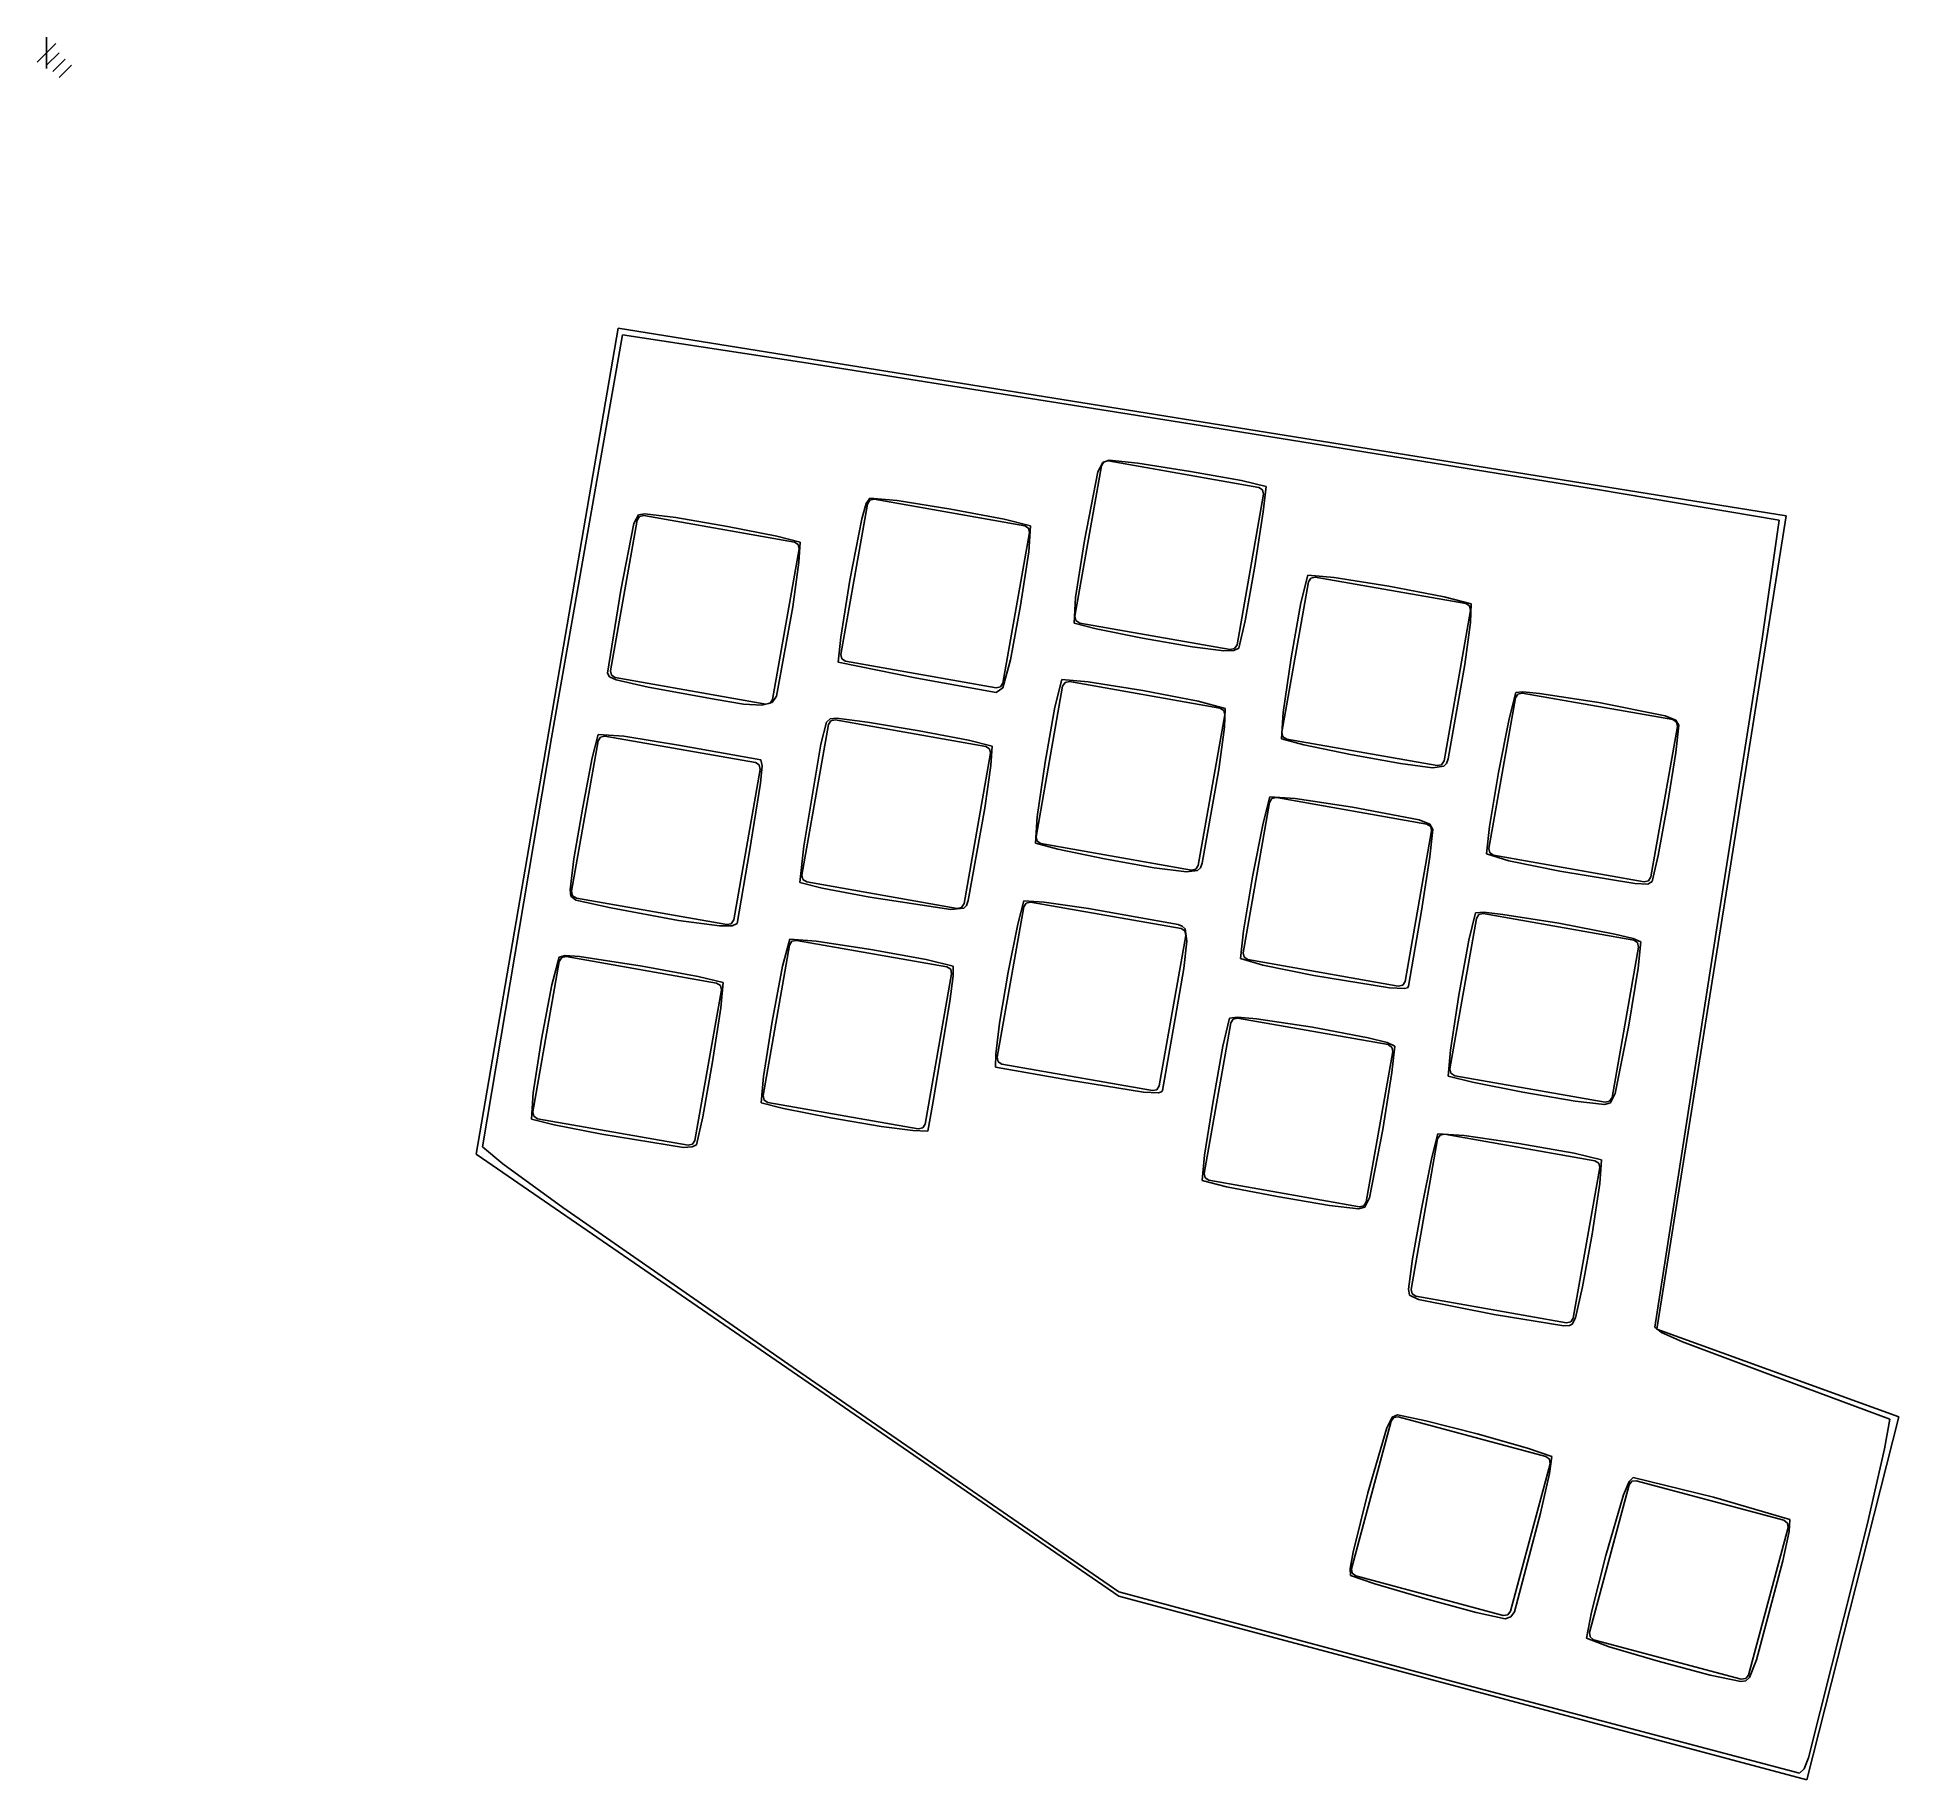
# Model space of a CAD drawing. Extents: x -1 to 158, y 150 to 298.
import ezdxf

# ---------------------------------------------------------------- set-up
doc = ezdxf.new("R2010")
doc.units = 0

msp = doc.modelspace()

# ---------------------------------------------------------------- linework, layer by layer
for p, q in [((36.5483, 203.323), (48.6128, 273.581)), ((42.954178, 238.722944), (48.9834, 273.0045)), ((48.6128, 273.581), (147.968, 257.613)), ((48.9834, 273.0045), (64.403235, 270.66271)), ((64.403235, 270.66271), (98.156853, 265.300329)), ((98.156853, 265.300329), (131.92442, 259.850833)), ((89.7343, 261.875), (87.47688, 249.0718)), ((89.426862, 261.359456), (88.27854, 255.510078)), ((89.834143, 262.151975), (89.426862, 261.359456)), ((89.93979, 262.197172), (89.734175, 261.874421)), ((90.38003, 262.334428), (89.834143, 262.151975)), ((90.3134, 262.28), (89.93979, 262.197172)), ((90.3135, 262.28), (103.1159, 260.02311)), ((92.824927, 262.079696), (90.38003, 262.334428)), ((97.290906, 261.383469), (92.824927, 262.079696)), ((101.638497, 260.603974), (97.290906, 261.383469)), ((103.72823, 260.099438), (101.638497, 260.603974)), ((103.438173, 259.817612), (103.115421, 260.023228)), ((103.521, 259.444), (103.438173, 259.817612)), ((103.490771, 257.942723), (103.72823, 260.099438)), ((131.92442, 259.850833), (147.3861, 257.2477)), ((69.8157, 258.615), (67.55828, 245.8145)), ((69.723632, 258.647836), (69.354176, 257.369388)), ((70.0233, 259.127338), (69.723632, 258.647836)), ((70.021388, 258.939173), (69.815772, 258.616421)), ((70.395, 259.022), (70.021388, 258.939173)), ((72.364275, 258.917613), (70.0233, 259.127338)), ((70.3951, 259.023), (83.1975, 256.76611)), ((76.930891, 258.188043), (72.364275, 258.917613)), ((81.459112, 257.333082), (76.930891, 258.188043)), ((103.521, 259.444), (101.26358, 246.6408)), ((50.2283, 257.234), (47.97088, 244.4308)), ((49.94558, 256.964305), (48.84873, 251.29028)), ((50.342414, 257.683475), (49.94558, 256.964305)), ((50.433888, 257.557173), (50.228272, 257.234421)), ((50.88905, 257.78989), (50.342414, 257.683475)), ((50.8075, 257.64), (50.433888, 257.557173)), ((50.8075, 257.639), (63.6099, 255.38211)), ((53.515975, 257.458742), (50.88905, 257.78989)), ((57.919309, 256.706681), (53.515975, 257.458742)), ((62.113213, 255.894927), (57.919309, 256.706681)), ((69.354176, 257.369388), (68.33715, 252.130388)), ((83.6849, 256.747178), (81.459112, 257.333082)), ((83.520273, 256.559612), (83.197521, 256.765228)), ((83.6031, 256.186), (83.520273, 256.559612)), ((83.544336, 254.538897), (83.6849, 256.747178)), ((102.761483, 253.343658), (103.490771, 257.942723)), ((147.968, 257.613), (136.968, 188.419)), ((147.3861, 257.2477), (145.924626, 247.145399)), ((64.11185, 255.3847), (62.113213, 255.894927)), ((63.932672, 255.17661), (63.609921, 255.382225)), ((64.0155, 254.803), (63.932672, 255.17661)), ((63.9985, 253.666735), (64.11185, 255.3847)), ((83.6031, 256.187), (81.34568, 243.3838)), ((88.27854, 255.510078), (87.531486, 250.678778)), ((64.0155, 254.803), (61.75808, 241.9998)), ((63.46799, 249.884009), (63.9985, 253.666735)), ((82.847908, 249.978105), (83.544336, 254.538897)), ((68.33715, 252.130388), (67.557356, 247.279188)), ((101.939486, 248.684282), (102.761483, 253.343658)), ((107.337, 252.001), (105.07958, 239.1978)), ((107.29655, 252.55161), (106.698182, 250.212154)), ((109.529562, 252.367912), (107.29655, 252.55161)), ((107.542388, 252.323173), (107.336772, 252.000421)), ((107.916, 252.406), (107.542388, 252.323173)), ((107.916, 252.406), (120.7184, 250.14911)), ((114.185841, 251.620637), (109.529562, 252.367912)), ((48.84873, 251.29028), (47.72576, 244.22631)), ((87.531486, 250.678778), (87.396613, 248.493448)), ((106.698182, 250.212154), (105.870393, 245.534588)), ((118.870399, 250.729796), (114.185841, 251.620637)), ((121.18825, 250.1154), (118.870399, 250.729796)), ((62.0982, 242.266), (63.46799, 249.884009)), ((81.98525, 245.358974), (82.847908, 249.978105)), ((87.4768, 249.072), (87.559627, 248.698388)), ((87.559627, 248.698388), (87.882379, 248.492772)), ((101.4239, 246.346638), (101.939486, 248.684282)), ((121.124, 249.569), (118.86658, 236.7658)), ((121.041173, 249.943612), (120.718421, 250.149228)), ((121.124, 249.57), (121.041173, 249.943612)), ((121.115963, 248.528162), (121.18825, 250.1154)), ((67.557356, 247.279188), (67.32977, 245.164678)), ((87.396613, 248.493448), (89.282001, 247.986697)), ((87.8822, 248.492), (100.6848, 246.23511)), ((89.282001, 247.986697), (93.232094, 247.197409)), ((93.232094, 247.197409), (97.448321, 246.461495)), ((120.638451, 244.977456), (121.115963, 248.528162)), ((145.924626, 247.145399), (142.16652, 223.1012)), ((67.5584, 245.814), (67.641227, 245.440388)), ((67.641227, 245.440388), (67.963979, 245.234772)), ((97.448321, 246.461495), (100.132113, 246.114868)), ((100.132113, 246.114868), (100.978629, 246.168773)), ((100.685, 246.236), (101.05861, 246.318828)), ((100.978629, 246.168773), (101.423853, 246.346624)), ((101.05861, 246.318828), (101.264225, 246.641579)), ((101.423853, 246.346624), (101.4239, 246.346638)), ((105.870393, 245.534588), (105.19531, 240.889383)), ((47.72576, 244.22631), (47.891101, 243.925304)), ((47.891101, 243.925304), (48.454974, 243.651813)), ((47.9708, 244.432), (48.053627, 244.058388)), ((48.053627, 244.058388), (48.376379, 243.852772)), ((48.3764, 243.852), (61.1789, 241.59511)), ((67.32977, 245.164678), (74.02186, 243.808498)), ((67.9639, 245.235), (80.7665, 242.97811)), ((81.346, 242.975678), (81.98525, 245.358974)), ((119.2118, 236.9441), (120.638451, 244.977456)), ((48.454974, 243.651813), (51.18543, 243.04882)), ((51.18543, 243.04882), (56.95155, 241.98485)), ((61.721466, 241.722125), (62.09817, 242.265956)), ((62.09817, 242.265956), (62.0982, 242.266)), ((74.02186, 243.808498), (80.77098, 242.575068)), ((80.7665, 242.978), (81.140112, 243.060827)), ((80.77098, 242.575068), (81.345966, 242.975708)), ((81.140112, 243.060827), (81.345728, 243.383579)), ((81.345966, 242.975708), (81.346, 242.975678)), ((86.4262, 243.114), (84.16878, 230.3135)), ((86.36778, 243.6807), (85.776268, 241.338288)), ((88.59884, 243.498315), (86.36778, 243.6807)), ((86.63179, 243.437172), (86.426175, 243.114421)), ((87.0054, 243.52), (86.63179, 243.437172)), ((87.0054, 243.521), (99.808, 241.26146)), ((93.254949, 242.748847), (88.59884, 243.498315)), ((97.941099, 241.853868), (93.254949, 242.748847)), ((124.97607, 242.570288), (124.39452, 240.345275)), ((125.145388, 242.449173), (124.939772, 242.126421)), ((125.574572, 242.630306), (124.97607, 242.570288)), ((125.519, 242.532), (125.145388, 242.449173)), ((125.519, 242.531), (138.3216, 240.27411)), ((127.002402, 242.50242), (125.574572, 242.630306)), ((132.02623, 241.72144), (127.002402, 242.50242)), ((56.95155, 241.98485), (59.293641, 241.589519)), ((59.293641, 241.589519), (60.835118, 241.499295)), ((60.835118, 241.499295), (61.721466, 241.722125)), ((61.1789, 241.595), (61.55251, 241.677828)), ((61.55251, 241.677828), (61.758125, 242.000579)), ((85.776268, 241.338288), (84.950673, 236.655692)), ((100.26228, 241.23495), (97.941099, 241.853868)), ((100.213, 240.682), (97.95558, 227.8815)), ((100.130172, 241.05661), (99.807421, 241.262225)), ((100.213, 240.683), (100.130172, 241.05661)), ((100.193269, 239.62557), (100.26228, 241.23495)), ((105.19531, 240.889383), (105.05506, 238.64701)), ((124.94, 242.127), (122.68258, 229.3238)), ((137.68497, 240.608652), (132.02623, 241.72144)), ((66.5079, 239.857), (64.25048, 227.0538)), ((66.336272, 240.06932), (65.86407, 238.19467)), ((66.66678, 240.347297), (66.336272, 240.06932)), ((66.713488, 240.179173), (66.507872, 239.856421)), ((67.19109, 240.40354), (66.66678, 240.347297)), ((67.0871, 240.262), (66.713488, 240.179173)), ((67.087, 240.261), (79.8894, 238.00411)), ((69.815691, 240.073319), (67.19109, 240.40354)), ((74.224217, 239.323609), (69.815691, 240.073319)), ((78.424554, 238.515008), (74.224217, 239.323609)), ((99.712408, 236.047227), (100.193269, 239.62557)), ((105.08, 239.198), (105.162827, 238.824388)), ((124.39452, 240.345275), (123.50371, 235.781063)), ((138.727, 239.695), (136.46958, 226.8918)), ((138.598991, 240.229917), (137.68497, 240.608652)), ((138.644172, 240.06861), (138.321421, 240.274225)), ((138.589431, 237.475664), (138.85058, 239.79628)), ((138.85058, 239.79628), (138.598991, 240.229917)), ((138.727, 239.695), (138.644172, 240.06861)), ((37.0935, 203.9339), (42.954178, 238.722944)), ((46.9203, 238.473), (44.66288, 225.6725)), ((46.922912, 239.025138), (46.418795, 237.032152)), ((47.125888, 238.797173), (46.920272, 238.474421)), ((49.094411, 238.855566), (46.922912, 239.025138)), ((47.4995, 238.88), (47.125888, 238.797173)), ((47.4995, 238.88), (60.3021, 236.62311)), ((53.935362, 238.07941), (49.094411, 238.855566)), ((60.766002, 236.86334), (53.935362, 238.07941)), ((65.86407, 238.19467), (64.405126, 229.506075)), ((80.42459, 238.00811), (78.424554, 238.515008)), ((80.212273, 237.798612), (79.889521, 238.004228)), ((80.2951, 237.425), (80.212273, 237.798612)), ((80.317313, 236.387429), (80.42459, 238.00811)), ((105.05506, 238.64701), (106.952438, 238.121518)), ((105.162827, 238.824388), (105.485579, 238.618772)), ((105.485, 238.618), (118.2874, 236.36111)), ((106.952438, 238.121518), (110.91234, 237.308647)), ((46.418795, 237.032152), (45.611653, 232.83442)), ((60.7077, 236.044), (58.45001, 223.2408)), ((60.624773, 236.416612), (60.302021, 236.622228)), ((60.7076, 236.043), (60.624773, 236.416612)), ((60.738264, 234.878145), (60.867083, 236.355827)), ((60.867083, 236.355827), (60.766002, 236.86334)), ((80.295, 237.425), (78.03758, 224.6218)), ((79.806151, 232.756352), (80.317313, 236.387429)), ((84.950673, 236.655692), (84.27346, 232.007575)), ((98.2812, 228.07315), (99.712408, 236.047227)), ((110.91234, 237.308647), (115.151928, 236.55008)), ((115.151928, 236.55008), (117.88836, 236.1875)), ((117.88836, 236.1875), (118.840953, 236.313727)), ((118.288, 236.362), (118.661612, 236.444827)), ((118.661612, 236.444827), (118.867228, 236.767579)), ((118.840953, 236.313727), (119.074275, 236.551698)), ((119.074275, 236.551698), (119.21182, 236.944094)), ((119.21182, 236.944094), (119.2118, 236.9441)), ((137.881268, 233.070337), (138.589431, 237.475664)), ((59.79548, 229.04896), (60.738264, 234.878145)), ((123.50371, 235.781063), (122.724078, 231.183563)), ((45.611653, 232.83442), (44.862509, 228.427922)), ((104.029, 233.239), (101.77158, 220.4385)), ((104.042233, 233.700676), (103.472473, 231.479839)), ((104.234388, 233.563173), (104.028772, 233.240421)), ((106.218279, 233.577815), (104.042233, 233.700676)), ((104.608, 233.646), (104.234388, 233.563173)), ((104.608, 233.647), (117.4106, 231.38746)), ((111.076243, 232.84248), (106.218279, 233.577815)), ((116.755665, 231.74588), (111.076243, 232.84248)), ((137.089665, 228.706207), (137.881268, 233.070337)), ((78.4053, 224.87961), (79.806151, 232.756352)), ((84.27346, 232.007575), (84.12709, 229.7686)), ((103.472473, 231.479839), (102.588154, 226.906782)), ((117.665628, 231.369772), (116.755665, 231.74588)), ((117.733173, 231.182612), (117.410421, 231.388228)), ((117.914133, 230.93401), (117.665628, 231.369772)), ((117.816, 230.809), (117.733173, 231.182612)), ((122.724078, 231.183563), (122.47606, 228.858688)), ((84.12709, 229.7686), (86.024077, 229.246472)), ((84.1688, 230.312), (84.251628, 229.93839)), ((84.251628, 229.93839), (84.574379, 229.732775)), ((84.5744, 229.734), (97.3768, 227.47446)), ((117.816, 230.808), (115.55858, 218.0075)), ((117.672219, 228.593979), (117.914133, 230.93401)), ((44.862509, 228.427922), (44.532382, 225.808638)), ((58.7312, 222.928), (59.79548, 229.04896)), ((64.405126, 229.506075), (64.07416, 226.42097)), ((86.024077, 229.246472), (89.986764, 228.435739)), ((89.986764, 228.435739), (94.226065, 227.678437)), ((98.141195, 227.681186), (98.28126, 228.073194)), ((98.28126, 228.073194), (98.2812, 228.07315)), ((116.93833, 224.01516), (117.672219, 228.593979)), ((122.47606, 228.858688), (124.369152, 228.275586)), ((122.682, 229.324), (122.764828, 228.95039)), ((122.764828, 228.95039), (123.087579, 228.744775)), ((123.088, 228.744), (135.8904, 226.48711)), ((124.369152, 228.275586), (128.72645, 227.389958)), ((136.5782, 226.50918), (137.089665, 228.706207)), ((64.2504, 227.054), (64.333227, 226.680388)), ((64.333227, 226.680388), (64.655979, 226.474772)), ((64.6561, 226.474), (77.4585, 224.21711)), ((94.226065, 227.678437), (96.95289, 227.3166)), ((96.95289, 227.3166), (97.906054, 227.44318)), ((97.3768, 227.475), (97.75041, 227.557828)), ((97.75041, 227.557828), (97.956025, 227.880579)), ((97.906054, 227.44318), (98.141195, 227.681186)), ((102.588154, 226.906782), (101.808949, 222.297922)), ((128.72645, 227.389958), (135.100036, 226.328652)), ((135.89, 226.487), (136.263612, 226.569827)), ((136.194196, 226.292492), (136.5782, 226.509161)), ((136.263612, 226.569827), (136.469228, 226.892579)), ((136.5782, 226.509161), (136.5782, 226.50918)), ((44.532382, 225.808638), (44.602471, 225.269364)), ((44.602471, 225.269364), (45.007748, 224.918768)), ((44.6628, 225.671), (44.745627, 225.297388)), ((44.745627, 225.297388), (45.068379, 225.091772)), ((45.007748, 224.918768), (47.991812, 224.261168)), ((45.0684, 225.093), (57.8708, 222.83611)), ((64.07416, 226.42097), (65.985888, 225.948196)), ((65.985888, 225.948196), (70.031012, 225.178469)), ((70.031012, 225.178469), (76.90446, 224.11634)), ((78.263325, 224.476823), (78.40534, 224.879591)), ((78.40534, 224.879591), (78.4053, 224.87961)), ((83.130527, 224.85341), (82.612498, 222.890511)), ((84.848476, 224.740122), (83.130527, 224.85341)), ((135.100036, 226.328652), (136.194196, 226.292492)), ((47.991812, 224.261168), (53.757932, 223.196168)), ((76.90446, 224.11634), (78.011682, 224.238674)), ((77.4585, 224.217), (77.832112, 224.299827)), ((77.832112, 224.299827), (78.037728, 224.622579)), ((78.011682, 224.238674), (78.263325, 224.476823)), ((83.1181, 224.355), (80.86068, 211.5518)), ((83.323788, 224.676173), (83.118172, 224.353421)), ((83.6974, 224.759), (83.323788, 224.676173)), ((83.6973, 224.759), (96.4999, 222.50211)), ((88.631107, 224.209669), (84.848476, 224.740122)), ((96.249327, 222.83985), (88.631107, 224.209669)), ((115.8541, 217.59022), (116.93833, 224.01516)), ((121.632, 223.365), (119.37458, 210.5645)), ((121.55882, 223.85316), (120.987375, 221.524995)), ((122.255786, 223.884636), (121.55882, 223.85316)), ((121.83739, 223.688172), (121.631775, 223.365421)), ((122.211, 223.771), (121.83739, 223.688172)), ((122.211, 223.773), (135.0134, 221.51346)), ((123.875826, 223.70981), (122.255786, 223.884636)), ((128.644427, 222.959396), (123.875826, 223.70981)), ((53.757932, 223.196168), (57.248698, 222.722333)), ((57.248698, 222.722333), (58.328448, 222.735527)), ((57.8709, 222.835), (58.244512, 222.917827)), ((58.244512, 222.917827), (58.450128, 223.240579)), ((58.328448, 222.735527), (58.731182, 222.92804)), ((58.731182, 222.92804), (58.7312, 222.928)), ((82.612498, 222.890511), (81.805419, 218.788441)), ((96.9056, 221.923), (94.64818, 209.1198)), ((96.594085, 222.717969), (96.249327, 222.83985)), ((96.822673, 222.296612), (96.499921, 222.502228)), ((96.835855, 222.49363), (96.594085, 222.717969)), ((96.9055, 221.923), (96.822673, 222.296612)), ((97.000773, 221.441757), (96.835855, 222.49363)), ((101.808949, 222.297922), (101.554533, 219.969676)), ((133.383225, 222.038205), (128.644427, 222.959396)), ((134.96601, 221.649906), (133.383225, 222.038205)), ((142.16652, 223.1012), (136.7892, 188.5964)), ((44.124955, 220.204637), (43.61425, 220.062249)), ((44.1915, 220.119), (43.817888, 220.036173)), ((45.34304, 220.141073), (44.124955, 220.204637)), ((44.1915, 220.119), (56.994, 217.86211)), ((50.65992, 219.31572), (45.34304, 220.141073)), ((63.1998, 221.095), (60.94238, 208.2918)), ((63.20902, 221.6012), (62.605411, 219.293414)), ((63.405488, 221.418173), (63.199872, 221.095421)), ((65.45186, 221.426196), (63.20902, 221.6012)), ((63.7791, 221.501), (63.405488, 221.418173)), ((63.779, 221.502), (76.5816, 219.24246)), ((70.118043, 220.718236), (65.45186, 221.426196)), ((74.805265, 219.875581), (70.118043, 220.718236)), ((96.724756, 219.092599), (97.000773, 221.441757)), ((101.772, 220.438), (101.854827, 220.064388)), ((120.987375, 221.524995), (120.13853, 216.83118)), ((135.419, 220.934), (133.16158, 208.1335)), ((135.61082, 221.38252), (134.96601, 221.649906)), ((135.336173, 221.308612), (135.013421, 221.514228)), ((135.419, 220.935), (135.336173, 221.308612)), ((135.369137, 219.135066), (135.61082, 221.38252)), ((43.6123, 219.714), (41.35488, 206.9108)), ((43.61425, 220.062249), (42.978391, 217.727677)), ((43.817888, 220.036173), (43.612272, 219.713421)), ((55.432706, 218.42489), (50.65992, 219.31572)), ((62.605411, 219.293414), (61.719785, 214.602179)), ((76.9872, 218.663), (74.72978, 205.8625)), ((77.11122, 219.29649), (74.805265, 219.875581)), ((76.904273, 219.037612), (76.581521, 219.243228)), ((76.9871, 218.664), (76.904273, 219.037612)), ((77.117055, 218.488923), (77.11122, 219.29649)), ((81.805419, 218.788441), (81.060937, 214.458281)), ((95.98848, 214.85452), (96.724756, 219.092599)), ((101.554533, 219.969676), (103.444692, 219.378878)), ((101.854827, 220.064388), (102.177579, 219.858772)), ((102.177, 219.859), (114.9794, 217.59946)), ((103.444692, 219.378878), (107.796933, 218.498796)), ((134.5759, 214.28455), (135.369137, 219.135066)), ((42.978391, 217.727677), (42.103122, 213.104182)), ((57.3996, 217.282), (55.14212, 204.4788)), ((57.55465, 217.91756), (55.432706, 218.42489)), ((57.316773, 217.655612), (56.994021, 217.861228)), ((57.3996, 217.282), (57.316773, 217.655612)), ((57.342864, 215.751747), (57.55465, 217.91756)), ((76.835226, 216.304244), (77.117055, 218.488923)), ((107.796933, 218.498796), (114.226529, 217.461042)), ((114.226529, 217.461042), (115.495543, 217.396102)), ((114.98, 217.601), (115.353612, 217.683827)), ((115.353612, 217.683827), (115.559228, 218.006579)), ((115.495543, 217.396102), (115.770498, 217.462806)), ((115.770498, 217.462806), (115.854093, 217.590173)), ((115.854093, 217.590173), (115.8541, 217.59022)), ((56.637681, 211.156193), (57.342864, 215.751747)), ((75.3611, 207.48299), (76.835226, 216.304244)), ((120.13853, 216.83118), (119.41566, 212.172105)), ((61.719785, 214.602179), (60.971994, 209.933405)), ((81.060937, 214.458281), (80.730697, 211.81111)), ((94.9242, 208.73356), (95.98848, 214.85452)), ((100.721, 214.48), (98.46358, 201.6768)), ((100.61722, 214.88863), (100.055124, 212.494659)), ((101.301924, 214.956395), (100.61722, 214.88863)), ((100.926388, 214.802173), (100.720772, 214.479421)), ((101.3, 214.885), (100.926388, 214.802173)), ((101.3, 214.885), (114.1024, 212.62811)), ((102.914028, 214.81449), (101.301924, 214.956395)), ((107.678684, 214.112097), (102.914028, 214.81449)), ((112.427683, 213.202305), (107.678684, 214.112097)), ((133.432157, 208.478803), (134.57586, 214.28452)), ((134.57586, 214.28452), (134.5759, 214.28455)), ((42.103122, 213.104182), (41.389907, 208.519096)), ((100.055124, 212.494659), (99.22004, 207.829428)), ((114.020215, 212.801152), (112.427683, 213.202305)), ((114.67752, 212.50597), (114.020215, 212.801152)), ((114.425173, 212.421612), (114.102421, 212.627228)), ((114.508, 212.048), (114.425173, 212.421612)), ((114.440955, 210.256214), (114.67752, 212.50597)), ((55.825919, 206.492097), (56.637681, 211.156193)), ((80.730697, 211.81111), (80.725167, 210.71929)), ((80.725167, 210.71929), (86.846127, 209.63056)), ((80.8608, 211.551), (80.943627, 211.177388)), ((80.943627, 211.177388), (81.266379, 210.971772)), ((81.2663, 210.972), (94.0689, 208.71511)), ((114.508, 212.049), (112.25058, 199.2458)), ((119.41566, 212.172105), (119.22214, 209.94816)), ((60.971994, 209.933405), (60.78189, 207.693)), ((86.846127, 209.63056), (93.30969, 208.58834)), ((94.442412, 208.797827), (94.648028, 209.120579)), ((113.657, 205.408), (114.440955, 210.256214)), ((119.22214, 209.94816), (121.281101, 209.424628)), ((119.374, 210.563), (119.456827, 210.189388)), ((119.456827, 210.189388), (119.779579, 209.983772)), ((119.78, 209.985), (132.5826, 207.72546)), ((121.281101, 209.424628), (125.578949, 208.592882)), ((41.389907, 208.519096), (41.24021, 206.299749)), ((60.78189, 207.693), (62.695305, 207.195562)), ((60.9424, 208.293), (61.025227, 207.919388)), ((61.025227, 207.919388), (61.347979, 207.713772)), ((61.348, 207.715), (74.1504, 205.45546)), ((74.97192, 205.273939), (75.3611, 207.48299)), ((93.30969, 208.58834), (94.568693, 208.529672)), ((94.0688, 208.715), (94.442412, 208.797827)), ((94.568693, 208.529672), (94.840091, 208.600947)), ((94.840091, 208.600947), (94.924217, 208.733581)), ((94.924217, 208.733581), (94.9242, 208.73356)), ((99.22004, 207.829428), (98.504638, 203.237398)), ((125.578949, 208.592882), (130.022144, 207.83391)), ((130.022144, 207.83391), (132.51714, 207.5287)), ((132.51714, 207.5287), (133.034799, 207.687994)), ((132.582, 207.727), (132.955612, 207.809827)), ((132.955612, 207.809827), (133.161228, 208.132579)), ((133.034799, 207.687994), (133.432157, 208.478803)), ((41.24021, 206.299749), (43.166113, 205.808172)), ((41.3548, 206.911), (41.437627, 206.537388)), ((41.437627, 206.537388), (41.760379, 206.331772)), ((41.7604, 206.331), (54.5629, 204.07411)), ((55.2944, 204.12066), (55.825919, 206.492097)), ((62.695305, 207.195562), (66.716786, 206.406059)), ((66.716786, 206.406059), (70.995145, 205.665709)), ((74.524112, 205.538827), (74.729728, 205.861579)), ((43.166113, 205.808172), (47.231365, 205.0066)), ((47.231365, 205.0066), (54.18011, 203.889219)), ((54.936512, 204.156827), (55.142128, 204.479579)), ((70.995145, 205.665709), (73.67919, 205.31573)), ((73.67919, 205.31573), (74.97192, 205.273939)), ((74.1505, 205.456), (74.524112, 205.538827)), ((112.521366, 199.593696), (113.65695, 205.40797)), ((113.65695, 205.40797), (113.657, 205.408)), ((118.324, 204.606), (116.06658, 191.8028)), ((118.33825, 205.0532), (117.82016, 203.038113)), ((118.52939, 204.928172), (118.323775, 204.605421)), ((120.577329, 204.903119), (118.33825, 205.0532)), ((118.903, 205.011), (118.52939, 204.928172)), ((118.903, 205.011), (131.7054, 202.75411)), ((125.235878, 204.228107), (120.577329, 204.903119)), ((91.1934, 165.71), (36.5483, 203.323)), ((38.808263, 202.491056), (37.0935, 203.9339)), ((54.18011, 203.889219), (54.901323, 203.942927)), ((54.5629, 204.074), (54.936512, 204.156827)), ((54.901323, 203.942927), (55.29443, 204.120703)), ((55.29443, 204.120703), (55.2944, 204.12066)), ((98.504638, 203.237398), (98.30159, 201.06303)), ((117.82016, 203.038113), (116.980791, 198.813711)), ((129.926287, 203.409591), (125.235878, 204.228107)), ((132.26095, 202.829), (129.926287, 203.409591)), ((132.028173, 202.547612), (131.705421, 202.753228)), ((132.108762, 200.805481), (132.26095, 202.829)), ((43.914525, 198.787675), (38.808263, 202.491056)), ((98.4635, 201.677), (98.546327, 201.303388)), ((98.546327, 201.303388), (98.869079, 201.097772)), ((98.869, 201.098), (111.6716, 198.84111)), ((132.111, 202.175), (129.85358, 189.3718)), ((132.111, 202.174), (132.028173, 202.547612)), ((98.30159, 201.06303), (100.365175, 200.541804)), ((100.365175, 200.541804), (104.673279, 199.711139)), ((104.673279, 199.711139), (109.119164, 198.953319)), ((112.122715, 198.809267), (112.521366, 199.593696)), ((131.458475, 196.509275), (132.108762, 200.805481)), ((64.1499, 184.707), (43.914525, 198.787675)), ((109.119164, 198.953319), (111.59609, 198.65063)), ((111.59609, 198.65063), (112.122715, 198.809267)), ((111.672, 198.84), (112.045612, 198.922827)), ((112.045612, 198.922827), (112.251228, 199.245579)), ((116.980791, 198.813711), (116.199196, 194.399979)), ((130.653437, 192.014431), (131.458475, 196.509275)), ((116.199196, 194.399979), (115.85443, 191.8169)), ((115.85443, 191.8169), (115.938028, 191.315084)), ((116.066, 191.803), (116.148827, 191.429388)), ((130.037, 189.395), (130.653437, 192.014431)), ((115.938028, 191.315084), (116.683539, 190.937537)), ((116.148827, 191.429388), (116.471579, 191.223772)), ((116.472, 191.224), (129.2744, 188.96711)), ((116.683539, 190.937537), (123.12862, 189.6855)), ((123.12862, 189.6855), (129.072289, 188.709876)), ((129.072289, 188.709876), (129.532737, 188.73587)), ((129.274, 188.966), (129.64761, 189.048828)), ((129.532737, 188.73587), (129.781002, 188.861497)), ((129.64761, 189.048828), (129.853225, 189.371579)), ((129.781002, 188.861497), (130.037, 189.394998)), ((130.037, 189.394998), (130.037, 189.395)), ((136.7892, 188.5964), (137.367434, 188.152553)), ((136.968, 188.419), (157.548, 180.968)), ((137.367434, 188.152553), (139.143925, 187.354542)), ((139.143925, 187.354542), (146.64458, 184.55117)), ((91.1934, 166.092), (64.1499, 184.707)), ((146.64458, 184.55117), (156.78988, 180.76758)), ((114.364, 180.606), (110.9993, 168.0489)), ((114.467849, 180.932067), (114.002187, 180.023061)), ((114.59659, 180.91005), (114.363628, 180.606446)), ((114.90959, 181.14481), (114.467849, 180.932067)), ((114.976, 180.96), (114.59659, 180.91005)), ((117.309702, 180.642378), (114.90959, 181.14481)), ((114.976, 180.96), (127.5331, 177.5945)), ((121.687881, 179.510018), (117.309702, 180.642378)), ((157.548, 180.968), (149.742, 150.097)), ((156.78988, 180.76758), (156.345742, 178.237877)), ((114.002187, 180.023061), (112.38184, 174.49159)), ((125.958514, 178.310134), (121.687881, 179.510018)), ((128.03599, 177.60513), (125.958514, 178.310134)), ((127.83705, 177.36241), (127.533446, 177.595372)), ((127.887, 176.983), (127.83705, 177.36241)), ((127.842505, 176.147936), (128.03599, 177.60513)), ((156.345742, 178.237877), (154.851179, 171.778969)), ((127.887, 176.984), (124.5223, 164.4269)), ((127.085619, 172.777654), (127.842505, 176.147936)), ((134.95261, 175.82225), (134.609741, 175.47138)), ((141.779597, 174.146549), (134.95261, 175.82225)), ((112.38184, 174.49159), (111.131161, 169.456296)), ((134.605, 175.182), (131.2403, 162.6249)), ((134.140313, 174.332161), (132.64126, 169.16903)), ((134.609741, 175.47138), (134.140313, 174.332161)), ((134.83759, 175.48605), (134.604628, 175.182446)), ((135.217, 175.536), (134.83759, 175.48605)), ((135.217, 175.536), (147.7741, 172.1705)), ((124.8612, 164.37873), (127.085619, 172.777654)), ((148.28021, 172.23679), (141.779597, 174.146549)), ((148.128, 171.56), (144.76356, 159.0029)), ((147.686015, 168.721669), (148.222167, 171.226398)), ((148.07805, 171.938409), (147.774448, 172.171372)), ((148.128, 171.559), (148.07805, 171.938409)), ((148.222167, 171.226398), (148.28021, 172.23679)), ((154.851179, 171.778969), (149.8823, 151.95938)), ((111.131161, 169.456296), (110.893191, 168.069017)), ((110.893191, 168.069017), (110.9235, 167.48353)), ((110.999, 168.049), (111.04895, 167.66959)), ((132.64126, 169.16903), (131.425556, 164.36056)), ((145.4342, 160.29809), (147.686015, 168.721669)), ((110.9235, 167.48353), (112.972218, 166.759832)), ((111.04895, 167.66959), (111.352554, 167.436628)), ((111.353, 167.437), (123.9101, 164.0715)), ((112.972218, 166.759832), (117.221786, 165.515388)), ((119.935, 158.383), (91.1934, 166.092)), ((149.742, 150.097), (91.1934, 165.71)), ((117.221786, 165.515388), (121.611435, 164.329837)), ((121.611435, 164.329837), (124.0804, 163.78282)), ((123.91, 164.072), (124.28941, 164.12195)), ((124.0804, 163.78282), (124.55604, 163.947503)), ((124.28941, 164.12195), (124.522372, 164.425554)), ((124.55604, 163.947503), (124.861182, 164.378693)), ((124.861182, 164.378693), (124.8612, 164.37873)), ((131.425556, 164.36056), (130.99899, 162.14259)), ((130.99899, 162.14259), (132.912062, 161.413428)), ((131.24, 162.626), (131.28995, 162.246591)), ((131.28995, 162.246591), (131.593552, 162.013628)), ((131.594, 162.014), (144.1511, 158.6485)), ((132.912062, 161.413428), (137.090706, 160.177763)), ((137.090706, 160.177763), (141.505643, 159.004451)), ((144.854857, 158.797303), (145.43423, 160.29807)), ((145.43423, 160.29807), (145.4342, 160.29809)), ((119.935343, 158.38298), (119.935, 158.383)), ((149.107143, 150.65145), (119.935343, 158.38298)), ((141.505643, 159.004451), (144.12759, 158.46235)), ((144.12759, 158.46235), (144.538327, 158.524303)), ((144.151, 158.649), (144.530408, 158.698952)), ((144.530408, 158.698952), (144.763369, 159.002554)), ((144.538327, 158.524303), (144.854857, 158.797303)), ((149.512166, 151.026286), (149.107143, 150.65145)), ((149.8823, 151.95938), (149.512166, 151.026286))]:
    msp.add_line(p, q)
at = {"layer": 'Layer 1'}
for p, q in [((0.793749, 297.794), (-0.793749, 296.206)), ((0, 298.323), (0, 295.677)), ((1.05833, 297), (0, 295.94167)), ((1.5875, 296.471), (0.52917, 295.41267)), ((2.11666, 295.942), (1.05833, 294.88367))]:
    msp.add_line(p, q, dxfattribs=at)

doc.saveas('drawing.dxf')
